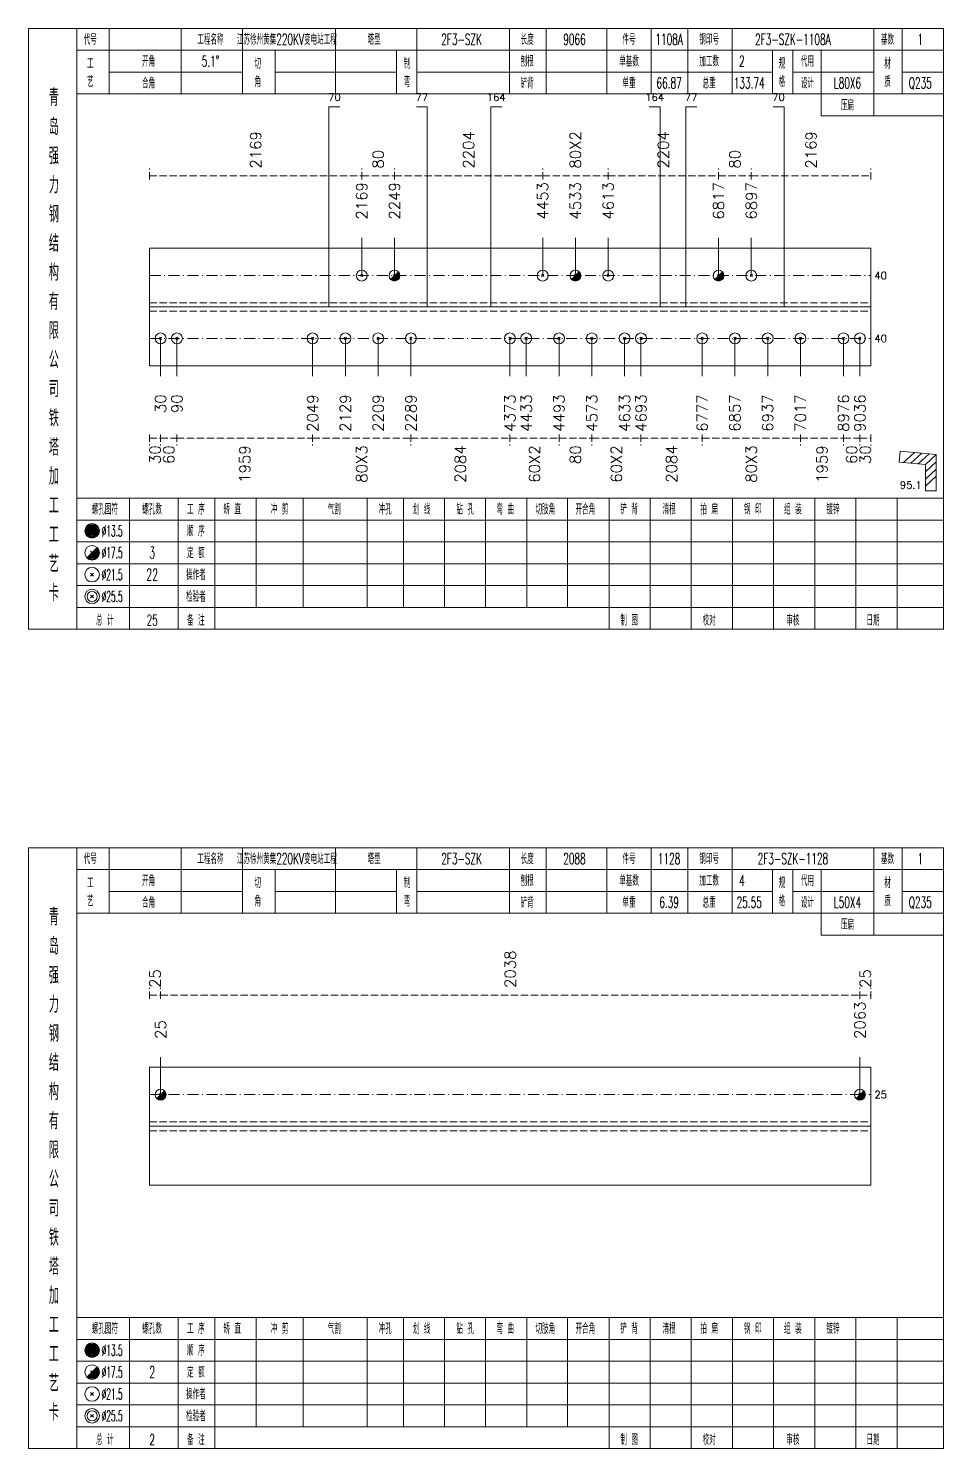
# Model space of a CAD drawing. Extents: x 0 to 4623, y -1159 to 4890.
# Drawn here: x 2503 to 2754.4, y -933.5 to -543.5 of the extents above; entities that cross this region are included whole.
import ezdxf
from ezdxf.enums import TextEntityAlignment as Align

# ---------------------------------------------------------------- set-up
doc = ezdxf.new("R2010")
doc.units = 0
doc.header["$MEASUREMENT"] = 0
doc.linetypes.add('一点画线', pattern=[5.2, 3, -1, 0.2, -1])
doc.linetypes.add('虚线', pattern=[2.75, 2, -0.75])
doc.layers.get('0').update_dxf_attribs({"linetype": 'CONTINUOUS', "lineweight": 25})
for name, color, linetype, lineweight in [('1', 7, 'CONTINUOUS', 25), ('2', 7, 'CONTINUOUS', 25), ('4', 7, 'CONTINUOUS', 25), ('5', 7, 'CONTINUOUS', 25)]:
    doc.layers.add(name, color=color, linetype=linetype, lineweight=lineweight)
doc.styles.get("Standard").update_dxf_attribs({"font": 'simplex.shx', "width": 0.7, "height": 3, "bigfont": 'gbhzfs.shx'})

# ---------------------------------------------------------------- blocks, each defined once
blk = doc.blocks.new('孔17.5')
at = {"layer": '5', "color": 7, "linetype": 'Continuous', "lineweight": 13}
for p, q in [((-0.707, -0.707), (0.707, 0.707)), ((-0.2, 0.2), (0.2, -0.2))]:
    blk.add_line(p, q, dxfattribs=at)
blk.add_circle((0, 0), 1, dxfattribs=at)
for radius in [0.9, 0.8, 0.7, 0.6, 0.5, 0.4, 0.3, 0.2, 0.1]:
    blk.add_arc((0, 0), radius, 225, 45, dxfattribs=at)
blk = doc.blocks.new('孔21.5')
at = {"layer": '5', "color": 7, "linetype": 'Continuous', "lineweight": 13}
for p, q in [((-0.2, -0.2), (0.2, 0.2)), ((-0.2, 0.2), (0.2, -0.2))]:
    blk.add_line(p, q, dxfattribs=at)
blk.add_circle((0, 0), 1, dxfattribs=at)

msp = doc.modelspace()

# ---------------------------------------------------------------- linework, layer by layer
at = {"color": 8, "linetype": '虚线', "lineweight": 9}
for p, q in [((2536.309, -585.011), (2536.309, -582.011)), ((2536.309, -584.011), (2594.582, -584.011)), ((2594.582, -585.011), (2594.582, -582.011)), ((2594.582, -585.011), (2594.582, -582.011)), ((2594.582, -584.011), (2603.582, -584.011)), ((2603.582, -585.011), (2603.582, -582.011)), ((2603.582, -585.011), (2603.582, -582.011)), ((2603.582, -584.011), (2644.278, -584.011)), ((2644.278, -585.011), (2644.278, -582.011)), ((2644.278, -585.011), (2644.278, -582.011)), ((2644.278, -584.011), (2662.278, -584.011)), ((2662.278, -585.011), (2662.278, -582.011)), ((2662.278, -585.011), (2662.278, -582.011)), ((2662.278, -584.011), (2692.584, -584.011)), ((2692.584, -585.011), (2692.584, -582.011)), ((2692.584, -585.011), (2692.584, -582.011)), ((2692.584, -584.011), (2701.584, -584.011)), ((2701.584, -585.011), (2701.584, -582.011)), ((2701.584, -585.011), (2701.584, -582.011)), ((2701.584, -584.011), (2734.409, -584.011)), ((2734.409, -585.011), (2734.409, -582.011)), ((2536.309, -655.011), (2536.309, -658.011)), ((2539.309, -655.011), (2539.309, -658.011)), ((2539.309, -655.011), (2539.309, -658.011)), ((2543.809, -655.011), (2543.809, -658.011)), ((2543.809, -655.011), (2543.809, -658.011)), ((2581.082, -655.011), (2581.082, -658.011)), ((2581.082, -655.011), (2581.082, -658.011)), ((2608.082, -655.011), (2608.082, -658.011)), ((2608.082, -655.011), (2608.082, -658.011)), ((2635.278, -655.011), (2635.278, -658.011)), ((2635.278, -655.011), (2635.278, -658.011)), ((2648.778, -655.011), (2648.778, -658.011)), ((2648.778, -655.011), (2648.778, -658.011)), ((2657.778, -655.011), (2657.778, -658.011)), ((2657.778, -655.011), (2657.778, -658.011)), ((2671.278, -655.011), (2671.278, -658.011)), ((2671.278, -655.011), (2671.278, -658.011)), ((2688.084, -655.011), (2688.084, -658.011)), ((2688.084, -655.011), (2688.084, -658.011)), ((2715.084, -655.011), (2715.084, -658.011)), ((2715.084, -655.011), (2715.084, -658.011)), ((2726.909, -655.011), (2726.909, -658.011)), ((2726.909, -655.011), (2726.909, -658.011)), ((2731.409, -655.011), (2731.409, -658.011)), ((2731.409, -655.011), (2731.409, -658.011)), ((2734.409, -655.011), (2734.409, -658.011)), ((2536.309, -656.011), (2539.309, -656.011)), ((2539.309, -656.011), (2543.809, -656.011)), ((2543.809, -656.011), (2581.082, -656.011)), ((2581.082, -656.011), (2608.082, -656.011)), ((2608.082, -656.011), (2635.278, -656.011)), ((2635.278, -656.011), (2648.778, -656.011)), ((2648.778, -656.011), (2657.778, -656.011)), ((2657.778, -656.011), (2671.278, -656.011)), ((2671.278, -656.011), (2688.084, -656.011)), ((2688.084, -656.011), (2715.084, -656.011)), ((2715.084, -656.011), (2726.909, -656.011)), ((2726.909, -656.011), (2731.409, -656.011)), ((2731.409, -656.011), (2734.409, -656.011)), ((2536.309, -810.011), (2536.309, -807.011)), ((2539.309, -810.011), (2539.309, -807.011)), ((2539.309, -810.011), (2539.309, -807.011)), ((2731.409, -810.011), (2731.409, -807.011)), ((2731.409, -810.011), (2731.409, -807.011)), ((2734.409, -810.011), (2734.409, -807.011)), ((2536.309, -809.011), (2539.309, -809.011)), ((2539.309, -809.011), (2731.409, -809.011)), ((2731.409, -809.011), (2734.409, -809.011))]:
    msp.add_line(p, q, dxfattribs=at)
at = {"color": 7, "linetype": 'Continuous', "lineweight": 18}
for p, q in [((2536.309, -603.886), (2536.309, -636.136)), ((2536.309, -603.886), (2734.409, -603.886)), ((2734.409, -603.886), (2734.409, -636.136)), ((2536.309, -620.011), (2734.409, -620.011)), ((2536.309, -828.811), (2536.309, -861.211)), ((2536.309, -828.811), (2734.409, -828.811)), ((2734.409, -828.811), (2734.409, -861.211)), ((2536.309, -845.011), (2734.409, -845.011))]:
    msp.add_line(p, q, dxfattribs=at)
at = {"color": 7, "linetype": 'Continuous', "lineweight": 13}
for p, q in [((2594.582, -611.386), (2594.582, -601.011)), ((2603.582, -611.386), (2603.582, -601.011)), ((2644.278, -611.386), (2644.278, -601.011)), ((2653.278, -611.386), (2653.278, -601.011)), ((2662.278, -611.386), (2662.278, -601.011)), ((2692.584, -611.386), (2692.584, -601.011)), ((2701.584, -611.386), (2701.584, -601.011)), ((2539.309, -628.636), (2539.309, -639.011)), ((2543.809, -628.636), (2543.809, -639.011)), ((2581.082, -628.636), (2581.082, -639.011)), ((2590.082, -628.636), (2590.082, -639.011)), ((2599.082, -628.636), (2599.082, -639.011)), ((2608.082, -628.636), (2608.082, -639.011)), ((2635.278, -628.636), (2635.278, -639.011)), ((2639.778, -628.636), (2639.778, -639.011)), ((2648.778, -628.636), (2648.778, -639.011)), ((2657.778, -628.636), (2657.778, -639.011)), ((2666.778, -628.636), (2666.778, -639.011)), ((2671.278, -628.636), (2671.278, -639.011)), ((2688.084, -628.636), (2688.084, -639.011)), ((2697.084, -628.636), (2697.084, -639.011)), ((2706.084, -628.636), (2706.084, -639.011)), ((2715.084, -628.636), (2715.084, -639.011)), ((2726.909, -628.636), (2726.909, -639.011)), ((2731.409, -628.636), (2731.409, -639.011)), ((2539.309, -836.311), (2539.309, -826.011)), ((2731.409, -836.311), (2731.409, -826.011))]:
    msp.add_line(p, q, dxfattribs=at)
at = {"color": 3, "linetype": '一点画线', "lineweight": 13}
for p, q in [((2536.309, -611.386), (2734.409, -611.386)), ((2536.309, -628.636), (2734.409, -628.636)), ((2536.309, -836.311), (2734.409, -836.311))]:
    msp.add_line(p, q, dxfattribs=at)
at = {"color": 1, "linetype": '虚线', "lineweight": 18}
for p, q in [((2536.309, -618.886), (2734.409, -618.886)), ((2536.309, -621.136), (2734.409, -621.136)), ((2536.309, -843.811), (2734.409, -843.811)), ((2536.309, -846.211), (2734.409, -846.211))]:
    msp.add_line(p, q, dxfattribs=at)
at = {"layer": '1', "color": 7, "linetype": 'Continuous', "lineweight": 18}
for p, q in [((2536.309, -636.136), (2734.409, -636.136)), ((2536.309, -861.211), (2734.409, -861.211))]:
    msp.add_line(p, q, dxfattribs=at)
at = {"layer": '2', "color": 7, "linetype": 'Continuous', "lineweight": 13}
for p, q in [((2585.582, -620.011), (2585.582, -565.011)), ((2585.582, -565.011), (2588.582, -565.011)), ((2612.582, -565.011), (2609.582, -565.011)), ((2612.582, -620.011), (2612.582, -565.011)), ((2630.028, -620.011), (2630.028, -565.011)), ((2630.028, -565.011), (2633.028, -565.011)), ((2676.528, -565.011), (2673.528, -565.011)), ((2676.528, -620.011), (2676.528, -565.011)), ((2683.584, -620.011), (2683.584, -565.011)), ((2683.584, -565.011), (2686.584, -565.011)), ((2710.584, -565.011), (2707.584, -565.011)), ((2710.584, -620.011), (2710.584, -565.011)), ((2742.449, -659.622), (2742.182, -662.61)), ((2742.182, -662.61), (2749.409, -663.255)), ((2752.409, -660.511), (2742.449, -659.622)), ((2743.433, -662.722), (2746.433, -659.978)), ((2745.425, -662.899), (2748.425, -660.155)), ((2747.417, -663.077), (2750.417, -660.333)), ((2749.409, -663.255), (2752.409, -660.511)), ((2749.409, -665.255), (2752.409, -662.511)), ((2752.409, -670.511), (2752.409, -660.511)), ((2749.409, -663.255), (2749.409, -670.511)), ((2749.409, -667.255), (2752.409, -664.511)), ((2749.409, -669.255), (2752.409, -666.511)), ((2749.409, -670.511), (2752.409, -670.511))]:
    msp.add_line(p, q, dxfattribs=at)
at = {"layer": '4', "color": 1, "linetype": 'Continuous', "lineweight": 18}
for p, q in [((2516.309, -708.511), (2516.309, -543.511)), ((2525.209, -561.511), (2525.209, -543.511)), ((2545.009, -561.511), (2545.009, -543.511)), ((2561.809, -561.511), (2561.809, -543.511)), ((2587.409, -561.511), (2587.409, -543.511)), ((2609.709, -561.511), (2609.709, -543.511)), ((2635.209, -561.511), (2635.209, -543.511)), ((2645.209, -561.511), (2645.209, -543.511)), ((2661.909, -561.511), (2661.909, -543.511)), ((2674.109, -561.511), (2674.109, -543.511)), ((2684.109, -561.511), (2684.109, -543.511)), ((2696.309, -561.511), (2696.309, -543.511)), ((2735.209, -567.511), (2735.209, -543.511)), ((2743.009, -561.511), (2743.009, -543.511)), ((2516.309, -549.511), (2754.409, -549.511)), ((2570.809, -561.511), (2570.809, -549.511)), ((2604.109, -561.511), (2604.109, -549.511)), ((2707.409, -561.511), (2707.409, -549.511)), ((2713.009, -561.511), (2713.009, -549.511)), ((2720.809, -567.511), (2720.809, -549.511)), ((2525.209, -555.511), (2561.809, -555.511)), ((2570.809, -555.511), (2604.109, -555.511)), ((2609.709, -555.511), (2707.409, -555.511)), ((2713.009, -555.511), (2735.209, -555.511)), ((2743.009, -555.511), (2754.409, -555.511)), ((2516.309, -561.511), (2754.409, -561.511)), ((2720.809, -567.511), (2754.409, -567.511)), ((2516.309, -672.511), (2754.409, -672.511)), ((2530.809, -708.511), (2530.809, -672.511)), ((2544.109, -708.511), (2544.109, -672.511)), ((2554.209, -708.511), (2554.209, -672.511)), ((2565.609, -702.511), (2565.609, -672.511)), ((2578.509, -702.511), (2578.509, -672.511)), ((2596.109, -702.511), (2596.109, -672.511)), ((2606.009, -702.511), (2606.009, -672.511)), ((2617.309, -702.511), (2617.309, -672.511)), ((2628.609, -702.511), (2628.609, -672.511)), ((2639.909, -702.511), (2639.909, -672.511)), ((2651.109, -702.511), (2651.109, -672.511)), ((2662.509, -702.511), (2662.509, -672.511)), ((2673.809, -702.511), (2673.809, -672.511)), ((2685.109, -702.511), (2685.109, -672.511)), ((2696.409, -702.511), (2696.409, -672.511)), ((2707.709, -702.511), (2707.709, -672.511)), ((2719.009, -702.511), (2719.009, -672.511)), ((2730.309, -702.511), (2730.309, -672.511)), ((2741.609, -702.511), (2741.609, -672.511)), ((2516.309, -678.511), (2754.409, -678.511)), ((2516.309, -684.511), (2754.409, -684.511)), ((2516.309, -690.511), (2754.409, -690.511)), ((2516.309, -696.511), (2754.409, -696.511)), ((2516.309, -702.511), (2754.409, -702.511)), ((2662.509, -708.511), (2662.509, -702.511)), ((2673.809, -708.511), (2673.809, -702.511)), ((2685.109, -708.511), (2685.109, -702.511)), ((2696.409, -708.511), (2696.409, -702.511)), ((2707.709, -708.511), (2707.709, -702.511)), ((2719.009, -708.511), (2719.009, -702.511)), ((2730.309, -708.511), (2730.309, -702.511)), ((2741.609, -708.511), (2741.609, -702.511)), ((2516.309, -933.511), (2516.309, -768.511)), ((2525.209, -786.511), (2525.209, -768.511)), ((2545.009, -786.511), (2545.009, -768.511)), ((2561.809, -786.511), (2561.809, -768.511)), ((2587.409, -786.511), (2587.409, -768.511)), ((2609.709, -786.511), (2609.709, -768.511)), ((2635.209, -786.511), (2635.209, -768.511)), ((2645.209, -786.511), (2645.209, -768.511)), ((2661.909, -786.511), (2661.909, -768.511)), ((2674.109, -786.511), (2674.109, -768.511)), ((2684.109, -786.511), (2684.109, -768.511)), ((2696.309, -786.511), (2696.309, -768.511)), ((2735.209, -792.511), (2735.209, -768.511)), ((2743.009, -786.511), (2743.009, -768.511)), ((2516.309, -774.511), (2754.409, -774.511)), ((2570.809, -786.511), (2570.809, -774.511)), ((2604.109, -786.511), (2604.109, -774.511)), ((2707.409, -786.511), (2707.409, -774.511)), ((2713.009, -786.511), (2713.009, -774.511)), ((2720.809, -792.511), (2720.809, -774.511)), ((2525.209, -780.511), (2561.809, -780.511)), ((2570.809, -780.511), (2604.109, -780.511)), ((2609.709, -780.511), (2707.409, -780.511)), ((2713.009, -780.511), (2735.209, -780.511)), ((2743.009, -780.511), (2754.409, -780.511)), ((2516.309, -786.511), (2754.409, -786.511)), ((2720.809, -792.511), (2754.409, -792.511)), ((2516.309, -897.511), (2754.409, -897.511)), ((2530.809, -933.511), (2530.809, -897.511)), ((2544.109, -933.511), (2544.109, -897.511)), ((2554.209, -933.511), (2554.209, -897.511)), ((2565.609, -927.511), (2565.609, -897.511)), ((2578.509, -927.511), (2578.509, -897.511)), ((2596.109, -927.511), (2596.109, -897.511)), ((2606.009, -927.511), (2606.009, -897.511)), ((2617.309, -927.511), (2617.309, -897.511)), ((2628.609, -927.511), (2628.609, -897.511)), ((2639.909, -927.511), (2639.909, -897.511)), ((2651.109, -927.511), (2651.109, -897.511)), ((2662.509, -927.511), (2662.509, -897.511)), ((2673.809, -927.511), (2673.809, -897.511)), ((2685.109, -927.511), (2685.109, -897.511)), ((2696.409, -927.511), (2696.409, -897.511)), ((2707.709, -927.511), (2707.709, -897.511)), ((2719.009, -927.511), (2719.009, -897.511)), ((2730.309, -927.511), (2730.309, -897.511)), ((2741.609, -927.511), (2741.609, -897.511)), ((2516.309, -903.511), (2754.409, -903.511)), ((2516.309, -909.511), (2754.409, -909.511)), ((2516.309, -915.511), (2754.409, -915.511)), ((2516.309, -921.511), (2754.409, -921.511)), ((2516.309, -927.511), (2754.409, -927.511)), ((2662.509, -933.511), (2662.509, -927.511)), ((2673.809, -933.511), (2673.809, -927.511)), ((2685.109, -933.511), (2685.109, -927.511)), ((2696.409, -933.511), (2696.409, -927.511)), ((2707.709, -933.511), (2707.709, -927.511)), ((2719.009, -933.511), (2719.009, -927.511)), ((2730.309, -933.511), (2730.309, -927.511)), ((2741.609, -933.511), (2741.609, -927.511))]:
    msp.add_line(p, q, dxfattribs=at)
at = {"layer": '4', "color": 7, "linetype": 'Continuous', "lineweight": 13}
for p, q in [((2520.309, -681.711), (2520.709, -681.311)), ((2520.709, -681.711), (2520.309, -681.311)), ((2519.095, -688.925), (2521.923, -686.097)), ((2520.109, -687.111), (2520.909, -687.911)), ((2520.109, -693.911), (2520.909, -693.111)), ((2520.109, -693.111), (2520.909, -693.911)), ((2520.109, -699.911), (2520.909, -699.111)), ((2520.109, -699.111), (2520.909, -699.911)), ((2520.309, -906.711), (2520.709, -906.311)), ((2520.709, -906.711), (2520.309, -906.311)), ((2519.095, -913.925), (2521.923, -911.097)), ((2520.109, -912.111), (2520.909, -912.911)), ((2520.109, -918.911), (2520.909, -918.111)), ((2520.109, -918.111), (2520.909, -918.911)), ((2520.109, -924.911), (2520.909, -924.111)), ((2520.109, -924.111), (2520.909, -924.911))]:
    msp.add_line(p, q, dxfattribs=at)
at = {"layer": '4', "color": 1, "linetype": 'Continuous', "lineweight": 18}
for points in [[(2503.009, -543.511), (2503.009, -708.511), (2754.409, -708.511), (2754.409, -543.511)], [(2503.009, -768.511), (2503.009, -933.511), (2754.409, -933.511), (2754.409, -768.511)]]:
    msp.add_lwpolyline(points, close=True, dxfattribs=at)
at = {"layer": '4', "color": 7, "linetype": 'Continuous', "lineweight": 13}
for centre, radius in [((2520.509, -681.511), 2), ((2520.509, -681.511), 1.8), ((2520.509, -681.511), 1.6), ((2520.509, -681.511), 1.4), ((2520.509, -681.511), 1.2), ((2520.509, -681.511), 1), ((2520.509, -681.511), 0.8), ((2520.509, -681.511), 0.6), ((2520.509, -681.511), 0.4), ((2520.509, -681.511), 0.2), ((2520.509, -687.511), 2), ((2520.509, -693.511), 2), ((2520.509, -699.511), 2), ((2520.509, -699.511), 1.4), ((2520.509, -906.511), 2), ((2520.509, -906.511), 1.8), ((2520.509, -906.511), 1.6), ((2520.509, -906.511), 1.4), ((2520.509, -906.511), 1.2), ((2520.509, -906.511), 1), ((2520.509, -906.511), 0.8), ((2520.509, -906.511), 0.6), ((2520.509, -906.511), 0.4), ((2520.509, -906.511), 0.2), ((2520.509, -912.511), 2), ((2520.509, -918.511), 2), ((2520.509, -924.511), 2), ((2520.509, -924.511), 1.4)]:
    msp.add_circle(centre, radius, dxfattribs=at)
for centre, radius in [((2520.509, -687.511), 1.8), ((2520.509, -687.511), 1.6), ((2520.509, -687.511), 1.4), ((2520.509, -687.511), 1.2), ((2520.509, -687.511), 1), ((2520.509, -687.511), 0.8), ((2520.509, -687.511), 0.6), ((2520.509, -687.511), 0.4), ((2520.509, -687.511), 0.2), ((2520.509, -912.511), 1.8), ((2520.509, -912.511), 1.6), ((2520.509, -912.511), 1.4), ((2520.509, -912.511), 1.2), ((2520.509, -912.511), 1), ((2520.509, -912.511), 0.8), ((2520.509, -912.511), 0.6), ((2520.509, -912.511), 0.4), ((2520.509, -912.511), 0.2)]:
    msp.add_arc(centre, radius, 225, 45, dxfattribs=at)

# ---------------------------------------------------------------- block references
at = {"color": 7, "linetype": 'Continuous', "lineweight": 13, "xscale": 1.5, "yscale": 1.5, "zscale": 1.5}
for name, p in [('孔21.5', (2594.582, -611.386)), ('孔17.5', (2603.582, -611.386)), ('孔21.5', (2644.278, -611.386)), ('孔17.5', (2653.278, -611.386)), ('孔21.5', (2662.278, -611.386)), ('孔17.5', (2692.584, -611.386)), ('孔21.5', (2701.584, -611.386)), ('孔17.5', (2539.309, -836.311)), ('孔17.5', (2731.409, -836.311))]:
    msp.add_blockref(name, p, dxfattribs=at)
at = {"layer": '1', "color": 7, "linetype": 'Continuous', "lineweight": 13, "xscale": 1.5, "yscale": 1.5, "zscale": 1.5}
for p in [(2539.309, -628.636), (2543.809, -628.636), (2581.082, -628.636), (2590.082, -628.636), (2599.082, -628.636), (2608.082, -628.636), (2635.278, -628.636), (2639.778, -628.636), (2648.778, -628.636), (2657.778, -628.636), (2666.778, -628.636), (2671.278, -628.636), (2688.084, -628.636), (2697.084, -628.636), (2706.084, -628.636), (2715.084, -628.636), (2726.909, -628.636), (2731.409, -628.636)]:
    msp.add_blockref('孔21.5', p, dxfattribs=at)

# ---------------------------------------------------------------- texts
at = {"color": 8, "linetype": 'Continuous', "lineweight": 9}
for s, p in [('2169', (2565.445, -582.011)), ('2204', (2623.93, -582.011)), ('80X2', (2653.278, -582.011)), ('2204', (2677.431, -582.011)), ('2169', (2717.997, -582.011)), ('80', (2599.082, -582.011)), ('80', (2697.084, -582.011)), ('2038', (2635.359, -807.011)), ('25', (2537.809, -807.011)), ('25', (2732.909, -807.011))]:
    msp.add_text(s, height=3, rotation=90, dxfattribs=at).set_placement(p, align=Align.MIDDLE_LEFT)
at = {"color": 7, "linetype": 'Continuous', "lineweight": 13}
for s, p in [('2169', (2594.582, -596.011)), ('2249', (2603.582, -596.011)), ('4453', (2644.278, -596.011)), ('4533', (2653.278, -596.011)), ('4613', (2662.278, -596.011)), ('6817', (2692.584, -596.011)), ('6897', (2701.584, -596.011)), ('2063', (2731.409, -821.011)), ('25', (2539.309, -821.011))]:
    msp.add_text(s, height=3, rotation=90, dxfattribs=at).set_placement(p, align=Align.MIDDLE_LEFT)
for s, p in [('40', (2735.409, -611.386)), ('40', (2735.409, -628.636)), ('25', (2735.409, -836.311))]:
    msp.add_text(s, height=2, dxfattribs=at).set_placement(p, align=Align.MIDDLE_LEFT)
at = {"color": 8, "linetype": 'Continuous', "lineweight": 9}
for s, p in [('30', (2537.809, -658.011)), ('60', (2541.559, -658.011)), ('1959', (2562.445, -658.011)), ('80X3', (2594.582, -658.011)), ('2084', (2621.68, -658.011)), ('60X2', (2642.028, -658.011)), ('80', (2653.278, -658.011)), ('60X2', (2664.528, -658.011)), ('2084', (2679.681, -658.011)), ('80X3', (2701.584, -658.011)), ('1959', (2720.997, -658.011)), ('60', (2729.159, -658.011)), ('30', (2732.909, -658.011))]:
    msp.add_text(s, height=3, rotation=90, dxfattribs=at).set_placement(p, align=Align.MIDDLE_RIGHT)
at = {"layer": '1', "color": 7, "linetype": 'Continuous', "lineweight": 13}
for s, p in [('30', (2539.309, -644.011)), ('90', (2543.809, -644.011)), ('2049', (2581.082, -644.011)), ('2129', (2590.082, -644.011)), ('2209', (2599.082, -644.011)), ('2289', (2608.082, -644.011)), ('4373', (2635.278, -644.011)), ('4433', (2639.778, -644.011)), ('4493', (2648.778, -644.011)), ('4573', (2657.778, -644.011)), ('4633', (2666.778, -644.011)), ('4693', (2671.278, -644.011)), ('6777', (2688.084, -644.011)), ('6857', (2697.084, -644.011)), ('6937', (2706.084, -644.011)), ('7017', (2715.084, -644.011)), ('8976', (2726.909, -644.011)), ('9036', (2731.409, -644.011))]:
    msp.add_text(s, height=3, rotation=90, dxfattribs=at).set_placement(p, align=Align.MIDDLE_RIGHT)
at = {"layer": '2', "color": 7, "linetype": 'Continuous', "lineweight": 13}
for s, p in [('70', (2587.082, -564.011)), ('77', (2611.082, -564.011)), ('164', (2631.528, -564.011)), ('164', (2675.028, -564.011)), ('77', (2685.084, -564.011)), ('70', (2709.084, -564.011))]:
    msp.add_text(s, height=2, dxfattribs=at).set_placement(p, align=Align.BOTTOM_CENTER)
msp.add_text('95.1', height=2, dxfattribs=at).set_placement((2748.409, -670.511), align=Align.BOTTOM_RIGHT)
at = {"layer": '4', "color": 1, "linetype": 'Continuous', "lineweight": 13}
for s, height, width, p in [('代号', 3, 0.6, (2520.009, -546.511)), ('工程名称', 3, 0.6, (2553.009, -546.511)), ('江苏徐州黄集220KV变电站工程', 3, 0.6, (2574.009, -546.511)), ('塔型', 3, 0.6, (2598.009, -546.511)), ('2F3-SZK', 3, 0.6, (2622.009, -546.511)), ('长度', 3, 0.6, (2640.009, -546.511)), ('9066', 3, 0.6, (2653.009, -546.511)), ('件号', 3, 0.6, (2668.009, -546.511)), ('1108A', 3, 0.6, (2679.009, -546.511)), ('钢印号', 3, 0.6, (2690.009, -546.511)), ('2F3-SZK-1108A', 3, 0.6, (2713.009, -546.511)), ('基数', 3, 0.6, (2739.009, -546.511)), ('1', 3, 0.6, (2748.009, -546.511)), ('工', 3, 0.6, (2520.009, -553.111)), ('开角', 3, 0.6, (2536.009, -552.511)), ('5.1%%d', 3, 0.6, (2553.009, -552.511)), ('切', 3, 0.6, (2566.009, -553.111)), ('制', 3, 0.6, (2607.009, -553.111)), ('刨根', 3, 0.6, (2640.009, -552.511)), ('单基数', 3, 0.6, (2668.009, -552.511)), ('加工数', 3, 0.6, (2690.009, -552.511)), ('2', 3, 0.6, (2699.009, -552.511)), ('规', 3, 0.6, (2710.009, -553.111)), ('代用', 3, 0.6, (2717.009, -552.511)), ('材', 3, 0.6, (2739.009, -553.111)), ('艺', 3, 0.6, (2520.009, -558.111)), ('合角', 3, 0.6, (2536.009, -558.511)), ('角', 3, 0.6, (2566.009, -558.111)), ('弯', 3, 0.6, (2607.009, -558.111)), ('铲背', 3, 0.6, (2640.009, -558.511)), ('单重', 3, 0.6, (2668.009, -558.511)), ('66.87', 3, 0.6, (2679.009, -558.511)), ('总重', 3, 0.6, (2690.009, -558.511)), ('133.74', 3, 0.6, (2701.009, -558.511)), ('格', 3, 0.6, (2710.009, -558.111)), ('设计', 3, 0.6, (2717.009, -558.511)), ('L80X6', 3, 0.6, (2728.009, -558.511)), ('质', 3, 0.6, (2739.009, -558.111)), ('Q235', 3, 0.6, (2748.009, -558.511)), ('青', 4.6, 0.8, (2510.009, -562.511)), ('压扁', 3, 0.6, (2728.009, -564.511)), ('岛', 4.6, 0.8, (2510.009, -570.511)), ('强', 4.6, 0.8, (2510.009, -578.511)), ('力', 4.6, 0.8, (2510.009, -586.511)), ('钢', 4.6, 0.8, (2510.009, -594.511)), ('结', 4.6, 0.8, (2510.009, -602.511)), ('构', 4.6, 0.8, (2510.009, -610.511)), ('有', 4.6, 0.8, (2510.009, -618.511)), ('限', 4.6, 0.8, (2510.009, -626.511)), ('公', 4.6, 0.8, (2510.009, -634.511)), ('司', 4.6, 0.8, (2510.009, -642.511)), ('铁', 4.6, 0.8, (2510.009, -650.511)), ('塔', 4.6, 0.8, (2510.009, -658.511)), ('加', 4.6, 0.8, (2510.009, -666.511)), ('工', 4.6, 0.8, (2510.009, -674.511)), ('螺孔图符', 3, 0.6, (2524.009, -675.511)), ('螺孔数', 3, 0.6, (2537.009, -675.511)), ('工 序', 3, 0.6, (2549.009, -675.511)), ('矫 直', 3, 0.6, (2559.009, -675.511)), ('冲 剪', 3, 0.6, (2572.009, -675.511)), ('气割', 3, 0.6, (2587.009, -675.511)), ('冲孔', 3, 0.6, (2601.009, -675.511)), ('划 线', 3, 0.6, (2611.009, -675.511)), ('钻 孔', 3, 0.6, (2623.009, -675.511)), ('弯 曲', 3, 0.6, (2634.009, -675.511)), ('切肢角', 3, 0.6, (2645.009, -675.511)), ('开合角', 3, 0.6, (2656.009, -675.511)), ('铲 背', 3, 0.6, (2668.009, -675.511)), ('清根', 3, 0.6, (2679.009, -675.511)), ('拍 扁', 3, 0.6, (2690.009, -675.511)), ('钢 印', 3, 0.6, (2702.009, -675.511)), ('组 装', 3, 0.6, (2713.009, -675.511)), ('镀锌', 3, 0.6, (2724.009, -675.511)), ('工', 4.6, 0.8, (2510.009, -682.511)), ('%%C13.5', 3, 0.5, (2526.009, -681.511)), ('顺 序', 3, 0.6, (2549.009, -681.511)), ('%%C17.5', 3, 0.5, (2526.009, -687.511)), ('3', 3.2, 0.6, (2537.009, -687.511)), ('定 额', 3, 0.6, (2549.009, -687.511)), ('艺', 4.6, 0.8, (2510.009, -690.511)), ('%%C21.5', 3, 0.5, (2526.009, -693.511)), ('22', 3.2, 0.6, (2537.009, -693.511)), ('操作者', 3, 0.6, (2549.009, -693.511)), ('卡', 4.6, 0.8, (2510.009, -698.511)), ('%%C25.5', 3, 0.5, (2526.009, -699.511)), ('检验者', 3, 0.6, (2549.009, -699.511)), ('总 计', 3, 0.6, (2524.009, -706.011)), ('25', 3, 0.6, (2537.009, -706.011)), ('备 注', 3, 0.6, (2549.009, -706.011)), ('制 图', 3, 0.6, (2668.009, -706.011)), ('校对', 3, 0.6, (2690.009, -706.011)), ('审核', 3, 0.6, (2713.009, -706.011)), ('日期', 3, 0.6, (2735.009, -706.011)), ('代号', 3, 0.6, (2520.009, -771.511)), ('工程名称', 3, 0.6, (2553.009, -771.511)), ('江苏徐州黄集220KV变电站工程', 3, 0.6, (2574.009, -771.511)), ('塔型', 3, 0.6, (2598.009, -771.511)), ('2F3-SZK', 3, 0.6, (2622.009, -771.511)), ('长度', 3, 0.6, (2640.009, -771.511)), ('2088', 3, 0.6, (2653.009, -771.511)), ('件号', 3, 0.6, (2668.009, -771.511)), ('1128', 3, 0.6, (2679.009, -771.511)), ('钢印号', 3, 0.6, (2690.009, -771.511)), ('2F3-SZK-1128', 3, 0.6, (2713.009, -771.511)), ('基数', 3, 0.6, (2739.009, -771.511)), ('1', 3, 0.6, (2748.009, -771.511)), ('开角', 3, 0.6, (2536.009, -777.511)), ('刨根', 3, 0.6, (2640.009, -777.511)), ('单基数', 3, 0.6, (2668.009, -777.511)), ('加工数', 3, 0.6, (2690.009, -777.511)), ('4', 3, 0.6, (2699.009, -777.511)), ('代用', 3, 0.6, (2717.009, -777.511)), ('工', 3, 0.6, (2520.009, -778.111)), ('切', 3, 0.6, (2566.009, -778.111)), ('制', 3, 0.6, (2607.009, -778.111)), ('规', 3, 0.6, (2710.009, -778.111)), ('材', 3, 0.6, (2739.009, -778.111)), ('艺', 3, 0.6, (2520.009, -783.111)), ('合角', 3, 0.6, (2536.009, -783.511)), ('角', 3, 0.6, (2566.009, -783.111)), ('弯', 3, 0.6, (2607.009, -783.111)), ('铲背', 3, 0.6, (2640.009, -783.511)), ('单重', 3, 0.6, (2668.009, -783.511)), ('6.39', 3, 0.6, (2679.009, -783.511)), ('总重', 3, 0.6, (2690.009, -783.511)), ('25.55', 3, 0.6, (2701.009, -783.511)), ('格', 3, 0.6, (2710.009, -783.111)), ('设计', 3, 0.6, (2717.009, -783.511)), ('L50X4', 3, 0.6, (2728.009, -783.511)), ('质', 3, 0.6, (2739.009, -783.111)), ('Q235', 3, 0.6, (2748.009, -783.511)), ('青', 4.6, 0.8, (2510.009, -787.511)), ('压扁', 3, 0.6, (2728.009, -789.511)), ('岛', 4.6, 0.8, (2510.009, -795.511)), ('强', 4.6, 0.8, (2510.009, -803.511)), ('力', 4.6, 0.8, (2510.009, -811.511)), ('钢', 4.6, 0.8, (2510.009, -819.511)), ('结', 4.6, 0.8, (2510.009, -827.511)), ('构', 4.6, 0.8, (2510.009, -835.511)), ('有', 4.6, 0.8, (2510.009, -843.511)), ('限', 4.6, 0.8, (2510.009, -851.511)), ('公', 4.6, 0.8, (2510.009, -859.511)), ('司', 4.6, 0.8, (2510.009, -867.511)), ('铁', 4.6, 0.8, (2510.009, -875.511)), ('塔', 4.6, 0.8, (2510.009, -883.511)), ('加', 4.6, 0.8, (2510.009, -891.511)), ('工', 4.6, 0.8, (2510.009, -899.511)), ('螺孔图符', 3, 0.6, (2524.009, -900.511)), ('螺孔数', 3, 0.6, (2537.009, -900.511)), ('工 序', 3, 0.6, (2549.009, -900.511)), ('矫 直', 3, 0.6, (2559.009, -900.511)), ('冲 剪', 3, 0.6, (2572.009, -900.511)), ('气割', 3, 0.6, (2587.009, -900.511)), ('冲孔', 3, 0.6, (2601.009, -900.511)), ('划 线', 3, 0.6, (2611.009, -900.511)), ('钻 孔', 3, 0.6, (2623.009, -900.511)), ('弯 曲', 3, 0.6, (2634.009, -900.511)), ('切肢角', 3, 0.6, (2645.009, -900.511)), ('开合角', 3, 0.6, (2656.009, -900.511)), ('铲 背', 3, 0.6, (2668.009, -900.511)), ('清根', 3, 0.6, (2679.009, -900.511)), ('拍 扁', 3, 0.6, (2690.009, -900.511)), ('钢 印', 3, 0.6, (2702.009, -900.511)), ('组 装', 3, 0.6, (2713.009, -900.511)), ('镀锌', 3, 0.6, (2724.009, -900.511)), ('顺 序', 3, 0.6, (2549.009, -906.511)), ('工', 4.6, 0.8, (2510.009, -907.511)), ('%%C13.5', 3, 0.5, (2526.009, -906.511)), ('%%C17.5', 3, 0.5, (2526.009, -912.511)), ('2', 3.2, 0.6, (2537.009, -912.511)), ('定 额', 3, 0.6, (2549.009, -912.511)), ('艺', 4.6, 0.8, (2510.009, -915.511)), ('%%C21.5', 3, 0.5, (2526.009, -918.511)), ('操作者', 3, 0.6, (2549.009, -918.511)), ('卡', 4.6, 0.8, (2510.009, -923.511)), ('%%C25.5', 3, 0.5, (2526.009, -924.511)), ('检验者', 3, 0.6, (2549.009, -924.511)), ('总 计', 3, 0.6, (2524.009, -931.011)), ('2', 3, 0.6, (2537.009, -931.011)), ('备 注', 3, 0.6, (2549.009, -931.011)), ('制 图', 3, 0.6, (2668.009, -931.011)), ('校对', 3, 0.6, (2690.009, -931.011)), ('审核', 3, 0.6, (2713.009, -931.011)), ('日期', 3, 0.6, (2735.009, -931.011))]:
    msp.add_text(s, height=height, dxfattribs=dict(at, width=width)).set_placement(p, align=Align.MIDDLE_CENTER)

doc.saveas('drawing.dxf')
